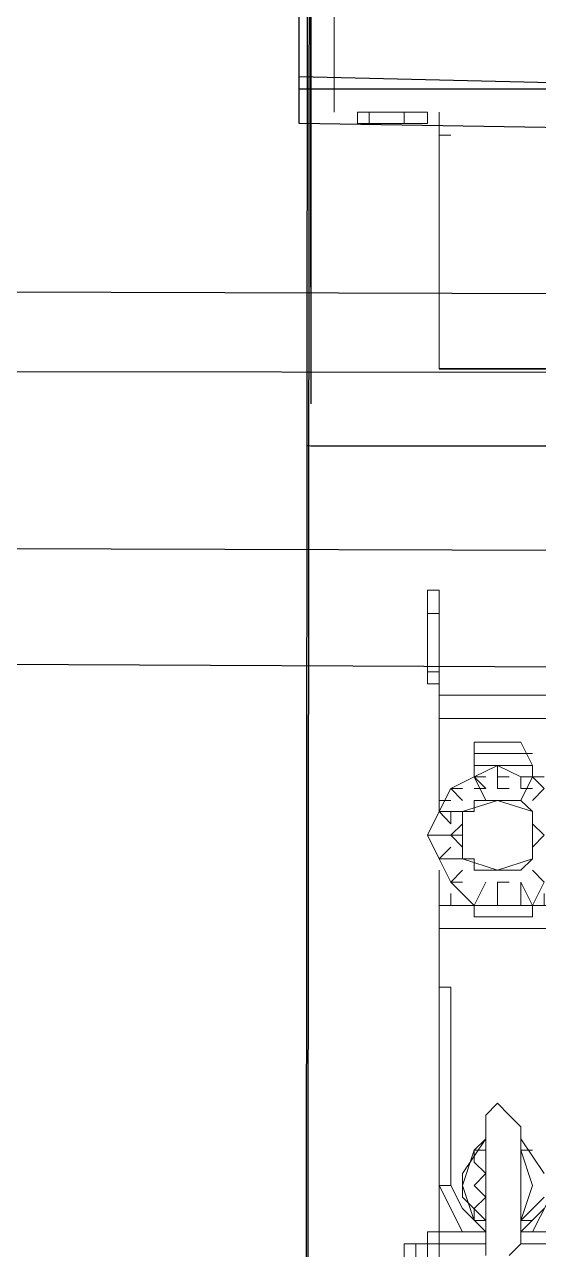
# Model space of a CAD drawing. Header units: millimetres. Extents: x -45 to 90, y -17 to 16.
# Drawn here: x -0.1125 to 0.0894, y -1.0658 to -0.5845 of the extents above; entities that cross this region are included whole.
import ezdxf

# ---------------------------------------------------------------- set-up
doc = ezdxf.new("R2010")
doc.units = ezdxf.units.MM
doc.header["$PDMODE"] = 3
doc.layers.add('PDF_Geometry', color=7, linetype='Continuous')

msp = doc.modelspace()

# ---------------------------------------------------------------- linework, layer by layer
at = {"color": 2}
msp.add_line((0, -0.75), (53.43249, -0.75), dxfattribs=at)
at = {"color": 6}
msp.add_lwpolyline([(-0.00207, -1.34988), (23.64002, -1.95), (23.72089, 1.35), (0.00017, 1.35012)], close=True, dxfattribs=at)
at = {"color": 4}
for centre in [(0.19941, 0), (0.19942, -0.00037)]:
    msp.add_circle(centre, 1.75, dxfattribs=at)
at = {"color": 2}
for radius in [500.80823, 500.05823, 499.30823]:
    msp.add_arc((-0.82991, -500.05754), radius, 85.2352723, 89.9049106, dxfattribs=at)
at = {"color": 1}
msp.add_point((0, 0), dxfattribs=at)
at = {"color": 4}
msp.add_point((0.19941, -1.75037), dxfattribs=at)
at = {"layer": 'PDF_Geometry', "lineweight": 25}
for points in [[(-0.00458, -4.60704), (0, 0)], [(-0.00458, -0.60969), (-0.00458, -0.58218), (0, -0.51342), (0.29797, -0.51801), (2.6542, -0.54551), (3.24556, -0.55468), (6.88993, -0.58677), (7.66923, -0.60052), (8.27892, -0.6051), (12.95014, -0.65094), (13.2481, -0.68762), (14.24744, -0.70137), (14.54083, -0.66928), (14.68293, -0.66928)], [(0, -0.68762), (0, -0.51801), (0.02292, -0.51801), (0, -0.51801), (0, -0.73346)], [(9.66332, -0.77472), (8.27892, -0.75638), (7.66923, -0.73804), (6.88993, -0.71512), (5.07004, -0.68303), (3.24556, -0.66451), (2.6542, -0.65553), (0.29797, -0.62802), (-0.00458, -0.62344), (-0.00458, -0.61427), (-0.00458, -0.60969), (0.19712, -0.60969), (0.29797, -0.60969), (0.19712, -0.60969), (-0.00458, -0.6051)], [(8.46228, -0.77013), (5.37717, -0.72429), (2.29206, -0.69679), (-0.78847, -0.68762), (-0.8068, -0.68762)], [(-0.74721, -0.71971), (-0.8068, -0.71971), (2.11328, -0.72429), (5.03795, -0.7518), (7.95803, -0.79305), (10.87811, -0.85265), (13.7982, -0.93058), (16.71828, -1.02684), (16.40198, -1.01309), (16.42948, -1.00832), (16.44782, -0.99017), (16.4524, -0.96725), (16.44782, -0.93974), (16.42948, -0.92141), (16.40656, -0.91224), (16.37906, -0.91224), (16.37906, -0.89849), (16.4524, -0.90307), (16.4524, -0.9535)], [(16.77329, -1.10019), (16.71828, -1.0956), (13.80737, -1.00392), (10.89645, -0.92599), (7.98554, -0.8664), (5.07462, -0.82514), (2.1637, -0.79764), (-0.74721, -0.78847), (-0.8068, -0.78847)], [(14.64626, -1.07727), (11.62074, -0.99017), (8.59522, -0.92599), (5.5697, -0.87557), (2.54419, -0.84806), (-0.48133, -0.83431)]]:
    msp.add_lwpolyline(points, dxfattribs=at)
at = {"layer": 'PDF_Geometry', "lineweight": 18}
for points in [[(0.00917, -0.55926), (0.00917, -0.61886)], [(0.02292, -0.61886), (0.01834, -0.61886), (0.01834, -0.62344), (0.02292, -0.62344), (0.01834, -0.62344), (0.01834, -0.61886), (0.02292, -0.61886), (0.0275, -0.61886)], [(0.04126, -0.61886), (0.04584, -0.61886), (0.04126, -0.61886), (0.01834, -0.61886), (0.02292, -0.61886), (0.01834, -0.61886)], [(0.02292, -0.61886), (0.02292, -0.62344), (0.03667, -0.62344), (0.03667, -0.61886)], [(0.02292, -0.61886), (0.02292, -0.62344), (0.03667, -0.62344), (0.03667, -0.61886)], [(0.04584, -0.61886), (0.03667, -0.61886), (0.04584, -0.61886), (0.04584, -0.62344), (0.03667, -0.62344), (0.04584, -0.62344)], [(0.04584, -0.61886), (0.04126, -0.61886)], [(0.05043, -0.71512), (0.05043, -0.71971), (0.05043, -0.71512), (0.05043, -0.61886), (0.05043, -0.71512), (0.05043, -0.71971), (0.05043, -0.71054)], [(0.05043, -0.71512), (0.05043, -0.61886), (0.05043, -0.71054)], [(0.05043, -0.71971), (0.05043, -0.71054), (0.05043, -0.61886), (0.05043, -0.71512)], [(0.05501, -0.62802), (0.05043, -0.62802)], [(0.05501, -0.62802), (0.05043, -0.62802)], [(0.04584, -0.8068), (0.04584, -0.81597), (0.04584, -0.8068), (0.05043, -0.8068), (0.05043, -0.82514), (0.05043, -0.82973), (0.05043, -0.82514), (0.05043, -0.8068)], [(0.05043, -0.8068), (0.04584, -0.8068)], [(0.04584, -0.83889), (0.04584, -0.84348), (0.05043, -0.84348), (0.04584, -0.84348), (0.05043, -0.84348), (0.04584, -0.84348), (0.05043, -0.84348), (0.04584, -0.84348), (0.04584, -0.83889), (0.05043, -0.83889), (0.04584, -0.83889), (0.04584, -0.81597), (0.05043, -0.81597), (0.04584, -0.81597)], [(0.05043, -0.85723), (0.05043, -0.88932), (0.05501, -0.88932), (0.05043, -0.88932)], [(0.0871, -0.87557), (0.07793, -0.87557), (0.0871, -0.87557), (0.06418, -0.87557), (0.0871, -0.87557), (0.06418, -0.87557), (0.06418, -0.88015), (0.06418, -0.87557), (0.06418, -0.8664), (0.07335, -0.8664), (0.08251, -0.8664), (0.0871, -0.87557), (0.0871, -0.88015), (0.08251, -0.88015), (0.0871, -0.88015), (0.08251, -0.88015), (0.0871, -0.88015), (0.08251, -0.88015), (0.0871, -0.88015)], [(0.08251, -0.8664), (0.06418, -0.8664), (0.08251, -0.8664), (0.06418, -0.8664), (0.08251, -0.8664), (0.06418, -0.8664)], [(0.0871, -0.87098), (0.06418, -0.87098), (0.08251, -0.87098), (0.06418, -0.87098), (0.08251, -0.87098), (0.06418, -0.87098), (0.08251, -0.87098), (0.06418, -0.87098)], [(0.06876, -0.8664), (0.07793, -0.8664), (0.06876, -0.8664), (0.08251, -0.8664)], [(0.06876, -0.8664), (0.07793, -0.8664), (0.06876, -0.8664), (0.08251, -0.8664)], [(0.07793, -0.8664), (0.07335, -0.8664)], [(0.0871, -0.88473), (0.08251, -0.88473), (0.0871, -0.88473), (0.08251, -0.88473), (0.0871, -0.88473), (0.08251, -0.88473), (0.0871, -0.88473), (0.08251, -0.88473), (0.0871, -0.88473), (0.08251, -0.88473), (0.08251, -0.88015), (0.07335, -0.87557), (0.07335, -0.88473), (0.07335, -0.87557), (0.06418, -0.88015), (0.06876, -0.88473), (0.06418, -0.88473), (0.06876, -0.88473), (0.06418, -0.88473), (0.06876, -0.88473), (0.06418, -0.88473), (0.06876, -0.88473), (0.06418, -0.88473), (0.06876, -0.88473), (0.06418, -0.88473), (0.06876, -0.88473), (0.06418, -0.88015), (0.07335, -0.87557), (0.07335, -0.88473), (0.07335, -0.87557), (0.08251, -0.88015), (0.08251, -0.88473)], [(0.06876, -0.87557), (0.06418, -0.87557)], [(0.0871, -0.87557), (0.07793, -0.87557), (0.07335, -0.87557), (0.07793, -0.87557), (0.07335, -0.87557), (0.07793, -0.87557), (0.07335, -0.87557), (0.07793, -0.87557), (0.0871, -0.87557), (0.08251, -0.87557)], [(0.06876, -0.88015), (0.06418, -0.88015)], [(0.07793, -0.88015), (0.07335, -0.88015)], [(0.07793, -0.88015), (0.07335, -0.88015)], [(0.09168, -0.88015), (0.0871, -0.88015), (0.08251, -0.88015), (0.0871, -0.88015), (0.08251, -0.88015), (0.0871, -0.88015), (0.08251, -0.88015), (0.0871, -0.88015)], [(0.0871, -0.88015), (0.08251, -0.88015)], [(0.05959, -0.88473), (0.05501, -0.88473)], [(0.07793, -0.88473), (0.07335, -0.88473)], [(0.07793, -0.88473), (0.07335, -0.88473)], [(0.05043, -0.88932), (0.05043, -0.89371), (0.05501, -0.89371), (0.05043, -0.89371)], [(0.05501, -0.89849), (0.05501, -0.89371), (0.05043, -0.89371), (0.05501, -0.89371), (0.05501, -0.89849), (0.05043, -0.89371), (0.04584, -0.90307), (0.05501, -0.90307), (0.04584, -0.90307), (0.05043, -0.91224), (0.05501, -0.90766), (0.05043, -0.91224), (0.04584, -0.90307), (0.05501, -0.90307), (0.04584, -0.90307), (0.05043, -0.89371)], [(0.05501, -0.90307), (0.05043, -0.90307), (0.05501, -0.90307), (0.05959, -0.90307)], [(0.05501, -0.91224), (0.05043, -0.91224)], [(0.05501, -0.93058), (0.05043, -0.93058), (0.05043, -0.91682), (0.05043, -0.93058)], [(0.05959, -0.92141), (0.05501, -0.92141)], [(0.09168, -0.93058), (0.09168, -0.92599), (0.09168, -0.93058), (0.10085, -0.93058), (0.10543, -0.93058), (0.10085, -0.93058), (0.10543, -0.93058), (0.10085, -0.93058), (0.09168, -0.93058), (0.05959, -0.93058), (0.05501, -0.93058), (0.05501, -0.92599), (0.05501, -0.93058), (0.05959, -0.93058)], [(0.06418, -0.93516), (0.06418, -0.93058), (0.06418, -0.93516), (0.0871, -0.93516), (0.0871, -0.93058), (0.0871, -0.93516)], [(0.06418, -1.05435), (0.06876, -1.05435), (0.05959, -1.04518), (0.05959, -1.03601), (0.06876, -1.02226), (0.06418, -1.02684), (0.05959, -1.0406)], [(0.06876, -1.05435), (0.06418, -1.05435), (0.06418, -1.04976), (0.06876, -1.04518), (0.06418, -1.04976), (0.06418, -1.05435), (0.06876, -1.05435), (0.06418, -1.05435), (0.05959, -1.0406), (0.06418, -1.02684), (0.06876, -1.02226), (0.05959, -1.03601), (0.05959, -1.04518)], [(0.06876, -1.03601), (0.06418, -1.03143), (0.06418, -1.02684), (0.06876, -1.02684), (0.06418, -1.02684), (0.06418, -1.03143)], [(0.08251, -1.02684), (0.08251, -1.03143), (0.08251, -1.03601), (0.08251, -1.03143), (0.08251, -1.02684), (0.0871, -1.02684)], [(0.06418, -1.0406), (0.06876, -1.03601), (0.06418, -1.0406), (0.06876, -1.04518)], [(0.05043, -1.05893), (0.04584, -1.05893), (0.04584, -1.30647), (0.04584, -1.30189), (0.05043, -1.30189)], [(0.31172, -1.05893), (0.0871, -1.05893)]]:
    msp.add_lwpolyline(points, close=True, dxfattribs=at)
at = {"layer": 'PDF_Geometry', "lineweight": 25}
msp.add_lwpolyline([(0.05043, -0.71971), (0.34839, -0.71971)], close=True, dxfattribs=at)
at = {"layer": 'PDF_Geometry', "lineweight": 18}
for points in [[(0.09627, -0.84806), (0.05043, -0.84806), (0.05043, -0.82973), (0.05043, -0.8068), (0.05043, -0.82973), (0.05043, -0.84806), (0.09627, -0.84806)], [(0.05043, -0.84806), (0.05043, -0.82514)], [(0.05043, -0.84806), (0.05043, -0.82514)], [(0.10085, -0.85265), (0.10085, -0.85723), (0.05043, -0.85723), (0.05043, -0.84806)], [(0.10085, -0.85265), (0.10085, -0.85723), (0.05043, -0.85723), (0.05043, -0.84806)], [(0.0871, -0.87557), (0.08251, -0.8664), (0.07335, -0.8664), (0.06418, -0.8664), (0.06418, -0.87557)], [(0.06418, -0.87098), (0.0871, -0.87098), (0.06418, -0.87098)], [(0.06418, -0.87098), (0.0871, -0.87098), (0.06418, -0.87098)], [(0.06418, -0.87557), (0.06876, -0.87557)], [(0.06418, -0.87557), (0.0871, -0.87557)], [(0.06418, -0.87557), (0.06876, -0.87557)], [(0.06418, -0.87557), (0.06876, -0.87557)], [(0.06418, -0.87557), (0.06876, -0.87557)], [(0.06418, -0.87557), (0.0871, -0.87557), (0.06418, -0.87557), (0.0871, -0.87557)], [(0.06418, -0.87557), (0.0871, -0.87557)], [(0.09168, -0.92141), (0.0871, -0.91682), (0.09168, -0.92141), (0.0871, -0.93058), (0.08251, -0.92141), (0.08251, -0.93058), (0.07335, -0.93058), (0.07335, -0.92141), (0.07793, -0.92141), (0.07335, -0.92141), (0.07335, -0.93058), (0.06418, -0.93058), (0.06876, -0.92141), (0.06418, -0.93058), (0.05501, -0.92141), (0.05959, -0.91682), (0.05501, -0.92141), (0.05043, -0.91224), (0.05959, -0.91224), (0.05501, -0.91224), (0.05959, -0.91224), (0.06418, -0.91224), (0.06418, -0.91682), (0.07335, -0.91682), (0.0871, -0.91224), (0.0871, -0.89371), (0.07335, -0.88932), (0.05959, -0.89371), (0.05959, -0.91224), (0.07335, -0.91682), (0.08251, -0.91682), (0.0871, -0.91224), (0.0871, -0.90766), (0.09168, -0.90307), (0.0871, -0.90766), (0.0871, -0.91224), (0.08251, -0.91682), (0.07335, -0.91682), (0.05959, -0.91224), (0.05959, -0.89371), (0.07335, -0.88932), (0.0871, -0.89371), (0.0871, -0.91224), (0.07335, -0.91682), (0.06418, -0.91682), (0.06418, -0.91224), (0.05959, -0.91224), (0.05501, -0.91224), (0.05959, -0.91224), (0.05959, -0.90766), (0.05501, -0.90307), (0.05959, -0.89849), (0.05959, -0.89371), (0.05043, -0.89371), (0.05501, -0.88473), (0.05959, -0.88932), (0.05501, -0.88473), (0.06418, -0.88015), (0.06876, -0.88932), (0.06418, -0.88015), (0.05501, -0.88473), (0.05959, -0.88932), (0.05501, -0.88473), (0.05043, -0.89371), (0.05959, -0.89371), (0.05959, -0.89849), (0.05501, -0.90307), (0.05959, -0.90766), (0.05959, -0.91224), (0.05043, -0.91224), (0.05501, -0.92141), (0.05959, -0.91682), (0.05501, -0.92141), (0.06418, -0.93058), (0.06876, -0.92141), (0.06418, -0.93058), (0.07335, -0.93058), (0.07335, -0.92141), (0.07335, -0.93058), (0.08251, -0.93058), (0.08251, -0.92141), (0.0871, -0.93058), (0.09168, -0.92141), (0.0871, -0.91682), (0.09168, -0.92141)], [(0.09168, -0.88473), (0.0871, -0.88932), (0.09168, -0.88473), (0.0871, -0.88015), (0.08251, -0.88932), (0.07335, -0.88932), (0.06418, -0.88932), (0.06418, -0.89371), (0.05959, -0.89371), (0.06418, -0.89371), (0.06418, -0.88932), (0.07335, -0.88932), (0.08251, -0.88932), (0.0871, -0.89371), (0.0871, -0.89849), (0.09168, -0.90307)], [(0.06418, -0.88015), (0.06876, -0.88015)], [(0.06418, -0.88015), (0.06876, -0.88015)], [(0.06418, -0.88015), (0.06876, -0.88015)], [(0.06418, -0.88015), (0.06876, -0.88015)], [(0.06418, -0.88015), (0.06876, -0.88015)], [(0.06418, -0.88015), (0.06876, -0.88015)], [(0.06418, -0.88015), (0.06876, -0.88015)], [(0.06418, -0.88015), (0.06876, -0.88015)], [(0.06418, -0.88015), (0.06876, -0.88015)], [(0.06418, -0.88015), (0.06876, -0.88015)], [(0.06418, -0.88015), (0.06876, -0.88015)], [(0.06418, -0.88015), (0.06876, -0.88015)], [(0.07335, -0.88015), (0.07793, -0.88015)], [(0.07335, -0.88015), (0.07793, -0.88015)], [(0.07335, -0.88015), (0.07793, -0.88015)], [(0.07335, -0.88015), (0.07793, -0.88015)], [(0.07335, -0.88015), (0.07793, -0.88015)], [(0.07335, -0.88015), (0.07793, -0.88015)], [(0.07335, -0.88015), (0.07793, -0.88015)], [(0.07335, -0.88015), (0.07793, -0.88015)], [(0.07335, -0.88015), (0.07793, -0.88015)], [(0.07335, -0.88015), (0.07793, -0.88015)], [(0.09168, -0.90307), (0.0871, -0.89849), (0.0871, -0.89371), (0.08251, -0.88932), (0.0871, -0.88015), (0.09168, -0.88473), (0.0871, -0.88932), (0.09168, -0.88473)], [(0.07335, -0.88473), (0.07793, -0.88473)], [(0.07335, -0.88473), (0.07793, -0.88473)], [(0.07335, -0.88473), (0.07793, -0.88473)], [(0.07335, -0.88473), (0.07793, -0.88473)], [(0.07335, -0.88473), (0.07793, -0.88473)], [(0.07335, -0.88473), (0.07793, -0.88473)], [(0.10085, -0.93974), (0.05043, -0.93974), (0.05043, -0.93058), (0.05043, -0.93974), (0.10085, -0.93974)], [(0.05043, -1.06352), (0.05043, -0.96267), (0.05043, -0.95808), (0.05043, -0.96267), (0.05501, -0.96267), (0.05043, -0.96267), (0.05043, -1.0406), (0.05043, -0.96267), (0.05501, -0.96267), (0.05501, -1.0406), (0.05959, -1.04976), (0.06876, -1.05893), (0.05959, -1.05893), (0.05043, -1.0406), (0.05501, -1.0406), (0.05043, -1.0406), (0.05959, -1.05893), (0.06876, -1.05893), (0.05959, -1.04976), (0.05501, -1.0406), (0.05501, -0.96267), (0.05043, -0.96267), (0.05043, -0.95808), (0.05043, -0.93974), (0.05043, -0.95808), (0.05043, -0.96267), (0.05043, -1.05893), (0.05959, -1.05893), (0.05043, -1.05893), (0.05501, -1.05893), (0.05043, -1.05893), (0.06876, -1.05893)], [(0.07793, -1.0681), (0.08251, -1.06352), (0.08251, -1.01767), (0.07793, -1.01309), (0.07335, -1.00832), (0.06876, -1.01309), (0.06876, -1.01767), (0.06876, -1.06352), (0.06876, -1.01767), (0.06876, -1.01309), (0.07335, -1.00832), (0.07793, -1.01309), (0.08251, -1.01767), (0.08251, -1.06352), (0.07793, -1.0681)], [(0.09168, -1.03601), (0.08251, -1.02226), (0.08251, -1.02684), (0.0871, -1.0406), (0.08251, -1.05435), (0.09168, -1.04518)], [(0.09168, -1.03601), (0.08251, -1.02226), (0.08251, -1.02684), (0.0871, -1.0406), (0.08251, -1.05435), (0.08251, -1.04976), (0.08251, -1.04518), (0.08251, -1.03601), (0.08251, -1.04518), (0.08251, -1.04976), (0.08251, -1.05435), (0.0871, -1.05435), (0.08251, -1.05435), (0.0871, -1.05435), (0.08251, -1.05435), (0.08251, -1.05893), (0.09168, -1.04976)], [(0.3163, -1.05893), (0.08251, -1.05893), (0.0871, -1.05893), (0.09627, -1.0406)], [(0.09627, -1.0406), (0.0871, -1.05893), (0.08251, -1.05893), (0.08251, -1.05435), (0.09168, -1.04518)], [(0.09168, -1.04976), (0.08251, -1.05893)], [(0.06876, -1.0681), (0.06876, -1.06352), (0.04126, -1.06352), (0.03667, -1.06352), (0.03667, -1.07727)], [(0.03667, -1.49442), (0.03667, -1.06352), (0.04126, -1.06352), (0.04126, -1.07727)], [(0.03667, -1.06352), (0.04126, -1.06352)], [(0.06876, -1.06352), (0.06876, -1.0681)], [(0.15128, -1.06352), (0.08251, -1.06352)]]:
    msp.add_lwpolyline(points, dxfattribs=at)

doc.saveas('drawing.dxf')
